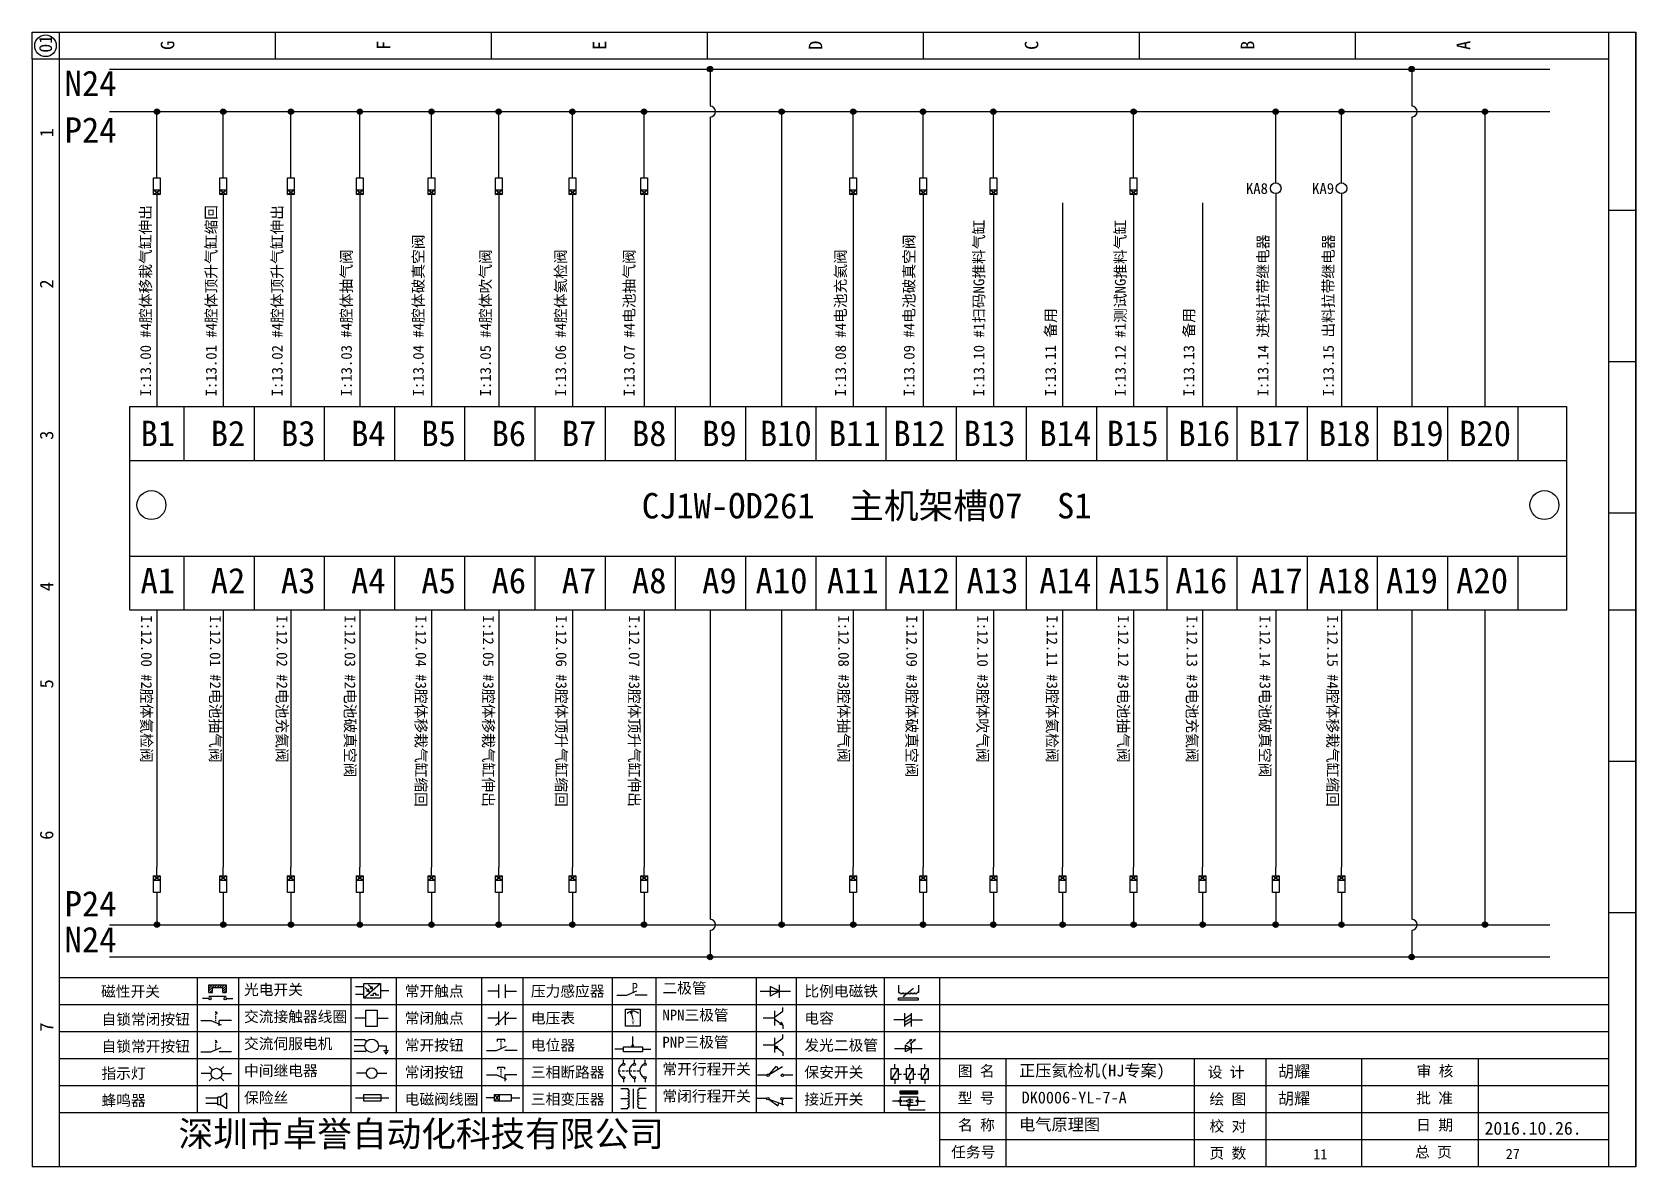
# Model space of a CAD drawing. Header units: millimetres. Extents: x -97 to 5214, y -62 to 3239.
# Drawn here: x 1930.4 to 2227.4, y 754.2 to 964.2 of the extents above; entities that cross this region are included whole.
import ezdxf

# ---------------------------------------------------------------- set-up
doc = ezdxf.new("R2010")
doc.units = ezdxf.units.MM
doc.styles.get("Standard").update_dxf_attribs({"font": 'SimSun.ttf'})
doc.styles.add('汉字', font='NSimSun.ttf')

# ---------------------------------------------------------------- blocks, each defined once
blk = doc.blocks.new('磁性开关')
at = {"linetype": 'ByBlock'}
h = blk.add_hatch(dxfattribs=at)
h.set_pattern_fill('ANSI31', color=256, scale=0.1, style=0)
h.paths.add_polyline_path([(-1907.69, -775.29), (-1910.88, -775.29), (-1910.88, -776.69), (-1910.25, -776.69), (-1910.25, -775.79), (-1908.31, -775.79), (-1908.31, -776.69), (-1907.69, -776.69)])
for p, q in [((-1910.91, -777.81), (-1912.09, -777.81)), ((-1910.88, -776.69), (-1910.88, -775.29)), ((-1910.88, -775.29), (-1907.69, -775.29)), ((-1910.88, -776.69), (-1910.25, -776.69)), ((-1910.88, -777.39), (-1907.69, -777.39)), ((-1910.25, -776.69), (-1910.25, -775.79)), ((-1910.25, -775.79), (-1908.31, -775.79)), ((-1908.31, -776.69), (-1908.31, -775.79)), ((-1908.31, -776.69), (-1907.69, -776.69)), ((-1907.69, -775.29), (-1907.69, -776.69)), ((-1907.66, -777.81), (-1906.48, -777.81))]:
    blk.add_line(p, q, dxfattribs=at)
for centre in [(-1910.68, -777.81), (-1907.88, -777.81)]:
    blk.add_circle(centre, 0.225, dxfattribs=at)
blk = doc.blocks.new('*U75')
at = {"linetype": 'ByBlock'}
for p, q in [((-1909.23, -780.45), (-1909.23, -780.67)), ((-1909.23, -780.45), (-1908.92, -780.84)), ((-1909.23, -780.84), (-1909.23, -781.05)), ((-1911.92, -782.07), (-1910.06, -782.07)), ((-1910.06, -782.07), (-1908.18, -782.88)), ((-1909.23, -781.23), (-1909.23, -781.44)), ((-1909.23, -781.61), (-1909.23, -781.83)), ((-1909.23, -782), (-1909.23, -782.21)), ((-1909.23, -782.38), (-1909.23, -782.43)), ((-1908.52, -783.07), (-1908.52, -782.07)), ((-1906.25, -782.07), (-1908.52, -782.07))]:
    blk.add_line(p, q, dxfattribs=at)
blk = doc.blocks.new('*U76')
at = {"linetype": 'ByBlock'}
for p, q in [((-1911.92, -792.89), (-1910.06, -792.89)), ((-1910.06, -792.89), (-1908.18, -792.08)), ((-1908.88, -791.17), (-1909.23, -790.71)), ((-1909.23, -790.71), (-1909.23, -790.92)), ((-1909.23, -791.09), (-1909.23, -791.31)), ((-1909.23, -791.48), (-1909.23, -791.69)), ((-1909.23, -791.86), (-1909.23, -792.08)), ((-1909.23, -792.25), (-1909.23, -792.47)), ((-1906.25, -792.89), (-1908.52, -792.89))]:
    blk.add_line(p, q, dxfattribs=at)
blk = doc.blocks.new('蜂鸣器')
at = {"linetype": 'ByBlock'}
for p, q in [((-1907.17, -795.53), (-1908.25, -796.26)), ((-1907.17, -795.53), (-1907.17, -798.41)), ((-1908.8, -796.48), (-1911.01, -796.48)), ((-1908.8, -797.46), (-1911.01, -797.46)), ((-1908.25, -796.26), (-1908.8, -796.26)), ((-1908.8, -797.68), (-1908.8, -796.26)), ((-1908.25, -797.68), (-1908.8, -797.68)), ((-1908.25, -797.68), (-1908.25, -796.26)), ((-1907.17, -798.41), (-1908.25, -797.68))]:
    blk.add_line(p, q, dxfattribs=at)
blk = doc.blocks.new('指示灯')
at = {"linetype": 'ByBlock'}
for p, q in [((-1854.25, -776.92), (-1856.06, -776.92)), ((-1854.62, -775.59), (-1853.97, -776.23)), ((-1854.62, -778.25), (-1853.97, -777.61)), ((-1851.9, -775.59), (-1852.54, -776.23)), ((-1851.9, -778.25), (-1852.54, -777.61)), ((-1852.26, -776.92), (-1850.45, -776.92))]:
    blk.add_line(p, q, dxfattribs=at)
blk.add_circle((-1853.26, -776.92), 0.992, dxfattribs=at)
blk = doc.blocks.new('光电开关')
at = {"linetype": 'ByBlock'}
h = blk.add_hatch(dxfattribs=at)
h.set_pattern_fill('ANSI31', color=256, scale=0.01, style=0)
h.set_pattern_definition([(45, (0.172267, 0), (-0.0224506403, 0.0224506403), [])])
h.paths.add_polyline_path([(-1882.44, -776.34), (-1882.5, -775.91), (-1882.68, -776.07)])
h.paths.add_polyline_path([(-1882.44, -776.34), (-1882.68, -776.07), (-1882.86, -776.23)])
h.paths.add_polyline_path([(-1883.11, -776.45), (-1883.29, -776.61), (-1883.05, -776.88)])
h.paths.add_polyline_path([(-1883.29, -776.61), (-1883.47, -776.77), (-1883.05, -776.88)])
for p, q in [((-1884.01, -775.96), (-1885.56, -775.96)), ((-1884.01, -777.39), (-1885.56, -777.39)), ((-1880.91, -775.3), (-1884.01, -778.05)), ((-1883.75, -776.09), (-1883.05, -776.88)), ((-1883.11, -776.45), (-1883.47, -776.77)), ((-1883.05, -776.88), (-1883.47, -776.77)), ((-1883.14, -775.55), (-1882.44, -776.34)), ((-1883.05, -776.88), (-1883.11, -776.45)), ((-1882.5, -775.91), (-1882.86, -776.23)), ((-1882.44, -776.34), (-1882.86, -776.23)), ((-1882.78, -777.47), (-1882.23, -777.47)), ((-1882.44, -776.34), (-1882.5, -775.91)), ((-1882.23, -777.47), (-1882.23, -777.14)), ((-1882.23, -777.14), (-1881.78, -777.14)), ((-1881.78, -777.47), (-1881.78, -777.14)), ((-1881.23, -777.47), (-1881.78, -777.47)), ((-1879.37, -776.67), (-1880.91, -776.67))]:
    blk.add_line(p, q, dxfattribs=at)
blk.add_lwpolyline([(-1884.01, -775.3), (-1880.91, -775.3), (-1880.91, -778.05), (-1884.01, -778.05)], close=True, dxfattribs=at)
blk = doc.blocks.new('交流接触器线圈')
at = {"linetype": 'ByBlock'}
for p, q in [((-1880.82, -781.77), (-1882.87, -781.77)), ((-1878.72, -781.77), (-1876.67, -781.77))]:
    blk.add_line(p, q, dxfattribs=at)
blk.add_lwpolyline([(-1880.82, -780.28), (-1878.72, -780.28), (-1878.72, -783.26), (-1880.82, -783.26)], close=True, dxfattribs=at)
blk = doc.blocks.new('交流伺服电机')
at = {"linetype": 'ByBlock'}
for p, q in [((-1880.97, -785.75), (-1882.94, -785.75)), ((-1880.97, -786.85), (-1882.94, -786.85)), ((-1880.97, -785.75), (-1880.65, -786.03)), ((-1878.49, -786.85), (-1877.07, -786.85)), ((-1877.07, -786.85), (-1877.07, -787.72)), ((-1880.97, -787.94), (-1882.94, -787.94)), ((-1880.97, -787.94), (-1880.65, -787.67)), ((-1877.54, -787.72), (-1876.59, -787.72)), ((-1877.38, -788.01), (-1876.75, -788.01)), ((-1877.23, -788.29), (-1876.9, -788.29))]:
    blk.add_line(p, q, dxfattribs=at)
blk.add_circle((-1879.73, -786.85), 1.24, dxfattribs=at)
blk = doc.blocks.new('中间继电器')
at = {"linetype": 'ByBlock'}
for p, q in [((-1880.72, -791.92), (-1882.54, -791.92)), ((-1878.74, -791.92), (-1876.92, -791.92))]:
    blk.add_line(p, q, dxfattribs=at)
blk.add_circle((-1879.73, -791.92), 0.992, dxfattribs=at)
blk = doc.blocks.new('保险丝')
at = {"linetype": 'ByBlock'}
blk.add_line((-1882.72, -796.49), (-1876.55, -796.49), dxfattribs=at)
blk.add_lwpolyline([(-1881.2, -795.86), (-1878.06, -795.86), (-1878.06, -797.12), (-1881.2, -797.12)], close=True, dxfattribs=at)
blk = doc.blocks.new('常开按钮')
at = {"linetype": 'ByBlock'}
for p, q in [((-1910.06, -787.73), (-1908.18, -786.93)), ((-1909.9, -785.68), (-1908.56, -785.68)), ((-1909.9, -785.68), (-1909.9, -786.07)), ((-1909.23, -785.68), (-1909.23, -785.89)), ((-1909.23, -786.06), (-1909.23, -786.28)), ((-1909.23, -786.45), (-1909.23, -786.67)), ((-1909.23, -786.84), (-1909.23, -787.05)), ((-1908.56, -785.68), (-1908.56, -786.07)), ((-1911.92, -787.73), (-1910.06, -787.73)), ((-1909.23, -787.22), (-1909.23, -787.38)), ((-1906.25, -787.73), (-1908.52, -787.73))]:
    blk.add_line(p, q, dxfattribs=at)
blk = doc.blocks.new('常开触点')
at = {"linetype": 'ByBlock'}
for p, q in [((-1853.82, -782.99), (-1853.82, -780.56)), ((-1852.6, -782.99), (-1852.6, -780.56)), ((-1853.82, -781.77), (-1855.88, -781.77)), ((-1852.6, -781.77), (-1850.55, -781.77))]:
    blk.add_line(p, q, dxfattribs=at)
blk = doc.blocks.new('常闭触点')
at = {"linetype": 'ByBlock'}
for p, q in [((-1853.82, -786.77), (-1855.88, -786.77)), ((-1852.01, -785.66), (-1854.43, -788.1)), ((-1853.82, -787.99), (-1853.82, -785.56)), ((-1852.6, -787.99), (-1852.6, -785.56)), ((-1852.6, -786.77), (-1850.55, -786.77))]:
    blk.add_line(p, q, dxfattribs=at)
blk = doc.blocks.new('常闭按钮')
at = {"linetype": 'ByBlock'}
for p, q in [((-1856.13, -792.28), (-1854.28, -792.28)), ((-1854.28, -792.28), (-1852.4, -793.09)), ((-1854.11, -790.83), (-1852.77, -790.83)), ((-1854.11, -790.83), (-1854.11, -791.22)), ((-1853.44, -790.83), (-1853.44, -791.04)), ((-1853.44, -791.21), (-1853.44, -791.43)), ((-1853.44, -791.6), (-1853.44, -791.82)), ((-1853.44, -791.99), (-1853.44, -792.2)), ((-1853.44, -792.37), (-1853.44, -792.53)), ((-1852.77, -790.83), (-1852.77, -791.22)), ((-1850.47, -792.28), (-1852.73, -792.28)), ((-1852.73, -792.28), (-1852.73, -793.43))]:
    blk.add_line(p, q, dxfattribs=at)
blk = doc.blocks.new('电磁阀线圈')
at = {"linetype": 'ByBlock'}
for p, q in [((-1854.61, -795.92), (-1853.75, -797.16)), ((-1853.75, -795.92), (-1854.61, -797.16)), ((-1853.75, -795.92), (-1853.75, -797.16)), ((-1854.61, -796.54), (-1856.17, -796.54)), ((-1851.53, -796.54), (-1849.97, -796.54))]:
    blk.add_line(p, q, dxfattribs=at)
blk.add_lwpolyline([(-1854.61, -795.92), (-1851.53, -795.92), (-1851.53, -797.16), (-1854.61, -797.16)], close=True, dxfattribs=at)
blk = doc.blocks.new('电压表')
at = {"linetype": 'ByBlock'}
for p, q in [((-1814.84, -780.75), (-1814.91, -781.13)), ((-1814.6, -781.05), (-1814.91, -781.13)), ((-1814.84, -780.75), (-1814.46, -782.26)), ((-1814.84, -780.75), (-1814.6, -781.05))]:
    blk.add_line(p, q, dxfattribs=at)
blk.add_lwpolyline([(-1815.84, -780.34), (-1813.07, -780.34), (-1813.07, -783.49), (-1815.84, -783.49)], close=True, dxfattribs=at)
blk.add_arc((-1814.46, -782.26), 1.56, 46.8313, 133.1687, dxfattribs=at)
at = {"linetype": 'ByBlock', "insert": (-1814.7, -782.39), "char_height": 0.75, "width": 0.6768, "attachment_point": 1}
blk.add_mtext('V', dxfattribs=at)
blk = doc.blocks.new('电位器')
at = {"linetype": 'ByBlock'}
for p, q in [((-1814.45, -787.3), (-1814.62, -786.96)), ((-1814.62, -786.96), (-1814.27, -786.96)), ((-1814.45, -787.3), (-1814.45, -785.39)), ((-1814.45, -787.3), (-1814.27, -786.96)), ((-1816.21, -787.75), (-1817.79, -787.75)), ((-1812.68, -787.75), (-1811.1, -787.75))]:
    blk.add_line(p, q, dxfattribs=at)
blk.add_lwpolyline([(-1816.21, -787.3), (-1812.68, -787.3), (-1812.68, -788.2), (-1816.21, -788.2)], close=True, dxfattribs=at)
blk = doc.blocks.new('三相断路器')
at = {"linetype": 'ByBlock'}
for p, q in [((-1816.17, -790.33), (-1816.17, -789.7)), ((-1814.17, -790.33), (-1814.17, -789.7)), ((-1812.18, -790.33), (-1812.18, -789.7)), ((-1817.14, -791.74), (-1816.72, -791.74)), ((-1816.45, -791.74), (-1816.03, -791.74)), ((-1815.76, -791.74), (-1815.34, -791.74)), ((-1815.07, -791.74), (-1814.65, -791.74)), ((-1814.38, -791.74), (-1813.96, -791.74)), ((-1813.69, -791.74), (-1813.27, -791.74)), ((-1816.17, -793.19), (-1816.17, -793.83)), ((-1814.17, -793.19), (-1814.17, -793.83)), ((-1812.18, -793.19), (-1812.18, -793.83))]:
    blk.add_line(p, q, dxfattribs=at)
for centre in [(-1816.17, -790.55), (-1816.17, -792.98), (-1814.17, -790.55), (-1814.17, -792.98), (-1812.18, -790.55), (-1812.18, -792.98)]:
    blk.add_circle(centre, 0.219, dxfattribs=at)
for centre in [(-1815.81, -791.74), (-1813.82, -791.74), (-1811.83, -791.74)]:
    blk.add_arc(centre, 1.32, 115.5791, 244.4209, dxfattribs=at)
blk = doc.blocks.new('三相变压器')
at = {"linetype": 'ByBlock'}
for p, q in [((-1816.69, -795.03), (-1815.37, -795.03)), ((-1815.37, -795.03), (-1815.37, -795.24)), ((-1814.34, -798.7), (-1814.34, -795.04)), ((-1812, -795.03), (-1813.32, -795.03)), ((-1813.32, -795.03), (-1813.32, -795.24)), ((-1816.69, -796.87), (-1815.37, -796.87)), ((-1816.69, -798.71), (-1815.37, -798.71)), ((-1815.37, -798.71), (-1815.37, -798.5)), ((-1812, -796.87), (-1813.32, -796.87)), ((-1813.32, -798.71), (-1813.32, -798.5)), ((-1812, -798.71), (-1813.32, -798.71))]:
    blk.add_line(p, q, dxfattribs=at)
for centre, start, end in [((-1815.37, -795.51), 270, 90), ((-1815.37, -796.06), 270, 90), ((-1813.32, -795.51), 90, 270), ((-1813.32, -796.06), 90, 270), ((-1815.37, -796.6), 270, 90), ((-1815.37, -797.14), 270, 90), ((-1815.37, -797.68), 270, 90), ((-1815.37, -798.23), 270, 90), ((-1813.32, -796.6), 90, 270), ((-1813.32, -797.14), 90, 270), ((-1813.32, -797.68), 90, 270), ((-1813.32, -798.23), 90, 270)]:
    blk.add_arc(centre, 0.271, start, end, dxfattribs=at)
blk = doc.blocks.new('压力感应器')
at = {"linetype": 'ByBlock'}
for p, q in [((-1817.44, -777.73), (-1815.59, -777.73)), ((-1815.59, -777.73), (-1813.71, -776.93)), ((-1811.78, -777.73), (-1814.05, -777.73))]:
    blk.add_line(p, q, dxfattribs=at)
at = {"linetype": 'ByBlock', "insert": (-1814.65, -775.48), "char_height": 1.68, "width": 1.2242, "attachment_point": 1}
blk.add_mtext('{\\fNSimSun|b0|i0|c134|p49;P}', dxfattribs=at)
blk = doc.blocks.new('二极管')
at = {"linetype": 'ByBlock'}
for p, q in [((-1787.52, -776.77), (-1781.92, -776.77)), ((-1783.97, -776.77), (-1785.69, -775.9)), ((-1785.69, -775.9), (-1785.69, -777.65)), ((-1783.97, -776.77), (-1785.69, -777.65)), ((-1783.97, -777.99), (-1783.97, -775.56))]:
    blk.add_line(p, q, dxfattribs=at)
blk = doc.blocks.new('NPN三极管')
at = {"linetype": 'ByBlock'}
for p, q in [((-1785.73, -780.61), (-1785.73, -783.32)), ((-1785.73, -781.82), (-1784.15, -780.66)), ((-1784.15, -780.66), (-1784.15, -779.98)), ((-1785.73, -781.97), (-1787.81, -781.97)), ((-1785.73, -782.11), (-1784.15, -783.27)), ((-1784.41, -782.73), (-1784.74, -783.18)), ((-1784.15, -783.27), (-1784.74, -783.18)), ((-1784.15, -783.27), (-1784.41, -782.73)), ((-1784.15, -783.27), (-1784.15, -783.96))]:
    blk.add_line(p, q, dxfattribs=at)
blk = doc.blocks.new('PNP三极管')
at = {"linetype": 'ByBlock'}
for p, q in [((-1784.9, -786.74), (-1786.98, -786.74)), ((-1784.9, -785.38), (-1784.9, -788.09)), ((-1784.9, -786.59), (-1783.32, -785.43)), ((-1784.9, -786.88), (-1783.32, -788.04)), ((-1784.9, -786.88), (-1784.31, -786.97)), ((-1784.9, -786.88), (-1784.64, -787.42)), ((-1784.31, -786.97), (-1784.64, -787.42)), ((-1783.32, -785.43), (-1783.32, -784.75)), ((-1783.32, -788.04), (-1783.32, -788.73))]:
    blk.add_line(p, q, dxfattribs=at)
blk = doc.blocks.new('常开行程开关')
at = {"linetype": 'ByBlock'}
for p, q in [((-1786.29, -792.3), (-1788.01, -792.3)), ((-1785.89, -792.17), (-1784.52, -790.62)), ((-1785.89, -792.17), (-1783.43, -790.72)), ((-1784.52, -790.62), (-1784.19, -791.17)), ((-1781.48, -792.3), (-1783.21, -792.3))]:
    blk.add_line(p, q, dxfattribs=at)
for centre in [(-1786.07, -792.3), (-1783.42, -792.3)]:
    blk.add_circle(centre, 0.219, dxfattribs=at)
blk = doc.blocks.new('常闭行程开关')
at = {"linetype": 'ByBlock'}
for p, q in [((-1786.34, -796.62), (-1788.07, -796.62)), ((-1785.93, -796.72), (-1783.25, -797.7)), ((-1785.93, -796.72), (-1784.3, -798)), ((-1784.3, -798), (-1784.08, -797.4)), ((-1783.48, -796.84), (-1783.48, -797.85)), ((-1781.54, -796.62), (-1783.26, -796.62))]:
    blk.add_line(p, q, dxfattribs=at)
for centre in [(-1786.12, -796.62), (-1783.48, -796.62)]:
    blk.add_circle(centre, 0.219, dxfattribs=at)
blk = doc.blocks.new('电容')
at = {"linetype": 'ByBlock'}
for p, q in [((-1756.08, -782.99), (-1756.08, -780.56)), ((-1754.86, -780.79), (-1756.08, -781.55)), ((-1754.86, -782.99), (-1754.86, -780.56)), ((-1756.08, -781.77), (-1758.13, -781.77)), ((-1754.86, -781.44), (-1756.08, -782.2)), ((-1754.86, -781.99), (-1756.08, -782.75)), ((-1754.86, -781.77), (-1752.81, -781.77))]:
    blk.add_line(p, q, dxfattribs=at)
blk = doc.blocks.new('发光二极管')
at = {"linetype": 'ByBlock'}
for p, q in [((-1758.01, -786.77), (-1752.89, -786.77)), ((-1754.84, -786.77), (-1756.04, -786.16)), ((-1756.04, -786.16), (-1756.04, -787.39)), ((-1754.84, -786.77), (-1756.04, -787.39)), ((-1755.78, -785.92), (-1754.89, -785.14)), ((-1754.89, -785.14), (-1755.2, -785.22)), ((-1755.2, -785.22), (-1755.01, -785.43)), ((-1755.08, -785.92), (-1754.18, -785.14)), ((-1754.89, -785.14), (-1755.01, -785.43)), ((-1754.84, -787.63), (-1754.84, -785.92)), ((-1754.18, -785.14), (-1754.49, -785.22)), ((-1754.49, -785.22), (-1754.31, -785.43)), ((-1754.18, -785.14), (-1754.31, -785.43))]:
    blk.add_line(p, q, dxfattribs=at)
blk = doc.blocks.new('比例电磁阀')
at = {"linetype": 'ByBlock'}
for p, q in [((-1757.26, -775.38), (-1757.26, -776.71)), ((-1757.26, -776.71), (-1757.05, -776.71)), ((-1753.6, -777.73), (-1757.25, -777.73)), ((-1757.25, -778.13), (-1757.25, -777.73)), ((-1753.6, -778.13), (-1757.25, -778.13)), ((-1754.5, -775.98), (-1756.35, -777.44)), ((-1756.35, -777.44), (-1756.25, -777.25)), ((-1756.35, -777.44), (-1756.15, -777.38)), ((-1756.15, -777.38), (-1756.25, -777.25)), ((-1753.58, -776.71), (-1753.8, -776.71)), ((-1753.6, -777.73), (-1753.6, -778.13)), ((-1753.58, -775.38), (-1753.58, -776.71))]:
    blk.add_line(p, q, dxfattribs=at)
for centre in [(-1756.78, -776.71), (-1756.24, -776.71), (-1755.7, -776.71), (-1755.15, -776.71), (-1754.61, -776.71), (-1754.07, -776.71)]:
    blk.add_arc(centre, 0.271, 180, 0, dxfattribs=at)
blk = doc.blocks.new('保安开关')
at = {"linetype": 'ByBlock'}
for p, q in [((-1757.96, -790.79), (-1757.96, -789.97)), ((-1755.17, -790.79), (-1755.17, -789.97)), ((-1752.39, -790.79), (-1752.39, -789.97)), ((-1757.33, -790.79), (-1758.6, -792.81)), ((-1757.96, -792.81), (-1757.96, -793.62)), ((-1757.33, -791.8), (-1756.72, -791.8)), ((-1756.35, -791.8), (-1755.89, -791.8)), ((-1754.54, -790.79), (-1755.81, -792.81)), ((-1755.17, -792.81), (-1755.17, -793.62)), ((-1754.52, -791.8), (-1754.06, -791.8)), ((-1753.69, -791.8), (-1753.08, -791.8)), ((-1751.75, -790.79), (-1753.02, -792.81)), ((-1752.39, -792.81), (-1752.39, -793.62))]:
    blk.add_line(p, q, dxfattribs=at)
for points in [[(-1758.6, -790.79), (-1757.33, -790.79), (-1757.33, -792.81), (-1758.6, -792.81)], [(-1755.81, -790.79), (-1754.54, -790.79), (-1754.54, -792.81), (-1755.81, -792.81)], [(-1753.02, -790.79), (-1751.75, -790.79), (-1751.75, -792.81), (-1753.02, -792.81)]]:
    blk.add_lwpolyline(points, close=True, dxfattribs=at)
blk = doc.blocks.new('接近开关')
at = {"linetype": 'ByBlock'}
h = blk.add_hatch(dxfattribs=at)
h.set_pattern_fill('ANSI31', color=256, scale=0.01, style=0)
h.set_pattern_definition([(45, (-89.131516, -30.795668), (-0.0224506403, 0.0224506403), [])])
h.paths.add_polyline_path([(-1513.76, -1123.35), (-1513.76, -1122.85), (-1516.96, -1122.85), (-1516.96, -1123.35)])
for p, q in [((-1517.18, -1124.71), (-1518.36, -1124.71)), ((-1516.96, -1123.35), (-1516.96, -1122.85)), ((-1516.96, -1122.85), (-1513.76, -1122.85)), ((-1516.96, -1123.35), (-1513.76, -1123.35)), ((-1516.96, -1123.95), (-1513.76, -1123.95)), ((-1516.96, -1123.95), (-1516.96, -1125.47)), ((-1516.96, -1125.47), (-1513.76, -1125.47)), ((-1515.91, -1124.71), (-1516.45, -1124.71)), ((-1515.11, -1124.31), (-1515.91, -1124.71)), ((-1515.11, -1125.11), (-1515.91, -1124.71)), ((-1515.33, -1124.53), (-1515.17, -1124.53)), ((-1515.33, -1124.88), (-1515.17, -1124.88)), ((-1515.25, -1124.45), (-1515.25, -1124.61)), ((-1515.11, -1124.31), (-1515.11, -1125.11)), ((-1515.11, -1124.48), (-1514.58, -1124.48)), ((-1515.11, -1124.94), (-1514.58, -1124.94)), ((-1513.76, -1122.85), (-1513.76, -1123.35)), ((-1513.76, -1123.95), (-1513.76, -1125.47)), ((-1513.54, -1124.71), (-1512.36, -1124.71)), ((-1515.36, -1125.69), (-1515.36, -1126.36)), ((-1515.36, -1126.36), (-1512.36, -1126.36))]:
    blk.add_line(p, q, dxfattribs=at)
for centre in [(-1516.96, -1124.71), (-1515.36, -1125.47), (-1513.76, -1124.71)]:
    blk.add_circle(centre, 0.225, dxfattribs=at)

msp = doc.modelspace()

# ---------------------------------------------------------------- hatches: boundary and pattern name
at = {"lineweight": -2}
h = msp.add_hatch(color=0, dxfattribs=at)
edge = h.paths.add_edge_path()
edge.add_arc((2055.948, 957.316), 0.5, 0, 360)
h = msp.add_hatch(color=0, dxfattribs=at)
edge = h.paths.add_edge_path()
edge.add_arc((2185.879, 957.316), 0.5, 0, 360)
h = msp.add_hatch(color=0, dxfattribs=at)
edge = h.paths.add_edge_path()
edge.add_arc((1953.51, 949.444), 0.5, 0, 360)
h = msp.add_hatch(color=0, dxfattribs=at)
edge = h.paths.add_edge_path()
edge.add_arc((1965.79, 949.444), 0.5, 0, 360)
h = msp.add_hatch(color=0, dxfattribs=at)
edge = h.paths.add_edge_path()
edge.add_arc((1978.318, 949.444), 0.5, 0, 360)
h = msp.add_hatch(color=0, dxfattribs=at)
edge = h.paths.add_edge_path()
edge.add_arc((1991.093, 949.444), 0.5, 0, 360)
h = msp.add_hatch(color=0, dxfattribs=at)
edge = h.paths.add_edge_path()
edge.add_arc((2004.365, 949.444), 0.5, 0, 360)
h = msp.add_hatch(color=0, dxfattribs=at)
edge = h.paths.add_edge_path()
edge.add_arc((2016.81, 949.444), 0.5, 0, 360)
h = msp.add_hatch(color=0, dxfattribs=at)
edge = h.paths.add_edge_path()
edge.add_arc((2030.454, 949.444), 0.5, 0, 360)
h = msp.add_hatch(color=0, dxfattribs=at)
edge = h.paths.add_edge_path()
edge.add_arc((2043.726, 949.444), 0.5, 0, 360)
h = msp.add_hatch(color=0, dxfattribs=at)
edge = h.paths.add_edge_path()
edge.add_arc((2069.187, 949.444), 0.5, 0, 360)
h = msp.add_hatch(color=0, dxfattribs=at)
edge = h.paths.add_edge_path()
edge.add_arc((2082.459, 949.444), 0.5, 0, 360)
h = msp.add_hatch(color=0, dxfattribs=at)
edge = h.paths.add_edge_path()
edge.add_arc((2095.386, 949.444), 0.5, 0, 360)
h = msp.add_hatch(color=0, dxfattribs=at)
edge = h.paths.add_edge_path()
edge.add_arc((2108.41, 949.444), 0.5, 0, 360)
h = msp.add_hatch(color=0, dxfattribs=at)
edge = h.paths.add_edge_path()
edge.add_arc((2134.365, 949.444), 0.5, 0, 360)
h = msp.add_hatch(color=0, dxfattribs=at)
edge = h.paths.add_edge_path()
edge.add_arc((2160.695, 949.444), 0.5, 0, 360)
h = msp.add_hatch(color=0, dxfattribs=at)
edge = h.paths.add_edge_path()
edge.add_arc((2172.878, 949.444), 0.5, 0, 360)
h = msp.add_hatch(color=0, dxfattribs=at)
edge = h.paths.add_edge_path()
edge.add_arc((2199.438, 949.444), 0.5, 0, 360)
h = msp.add_hatch(color=0, dxfattribs=at)
edge = h.paths.add_edge_path()
edge.add_arc((1953.51, 798.979), 0.5, 0, 360)
h = msp.add_hatch(color=0, dxfattribs=at)
edge = h.paths.add_edge_path()
edge.add_arc((1965.79, 798.979), 0.5, 0, 360)
h = msp.add_hatch(color=0, dxfattribs=at)
edge = h.paths.add_edge_path()
edge.add_arc((1978.318, 798.979), 0.5, 0, 360)
h = msp.add_hatch(color=0, dxfattribs=at)
edge = h.paths.add_edge_path()
edge.add_arc((1991.093, 798.979), 0.5, 0, 360)
h = msp.add_hatch(color=0, dxfattribs=at)
edge = h.paths.add_edge_path()
edge.add_arc((2004.365, 798.979), 0.5, 0, 360)
h = msp.add_hatch(color=0, dxfattribs=at)
edge = h.paths.add_edge_path()
edge.add_arc((2016.81, 798.979), 0.5, 0, 360)
h = msp.add_hatch(color=0, dxfattribs=at)
edge = h.paths.add_edge_path()
edge.add_arc((2030.454, 798.979), 0.5, 0, 360)
h = msp.add_hatch(color=0, dxfattribs=at)
edge = h.paths.add_edge_path()
edge.add_arc((2043.726, 798.979), 0.5, 0, 360)
h = msp.add_hatch(color=0, dxfattribs=at)
edge = h.paths.add_edge_path()
edge.add_arc((2069.187, 798.979), 0.5, 0, 360)
h = msp.add_hatch(color=0, dxfattribs=at)
edge = h.paths.add_edge_path()
edge.add_arc((2082.459, 798.979), 0.5, 0, 360)
h = msp.add_hatch(color=0, dxfattribs=at)
edge = h.paths.add_edge_path()
edge.add_arc((2095.386, 798.979), 0.5, 0, 360)
h = msp.add_hatch(color=0, dxfattribs=at)
edge = h.paths.add_edge_path()
edge.add_arc((2108.41, 798.979), 0.5, 0, 360)
h = msp.add_hatch(color=0, dxfattribs=at)
edge = h.paths.add_edge_path()
edge.add_arc((2121.217, 798.979), 0.5, 0, 360)
h = msp.add_hatch(color=0, dxfattribs=at)
edge = h.paths.add_edge_path()
edge.add_arc((2134.365, 798.979), 0.5, 0, 360)
h = msp.add_hatch(color=0, dxfattribs=at)
edge = h.paths.add_edge_path()
edge.add_arc((2147.156, 798.979), 0.5, 0, 360)
h = msp.add_hatch(color=0, dxfattribs=at)
edge = h.paths.add_edge_path()
edge.add_arc((2160.695, 798.979), 0.5, 0, 360)
h = msp.add_hatch(color=0, dxfattribs=at)
edge = h.paths.add_edge_path()
edge.add_arc((2172.878, 798.979), 0.5, 0, 360)
h = msp.add_hatch(color=0, dxfattribs=at)
edge = h.paths.add_edge_path()
edge.add_arc((2199.438, 798.979), 0.5, 0, 360)
h = msp.add_hatch(color=0, dxfattribs=at)
edge = h.paths.add_edge_path()
edge.add_arc((2055.948, 793.007), 0.5, 0, 360)
h = msp.add_hatch(color=0, dxfattribs=at)
edge = h.paths.add_edge_path()
edge.add_arc((2185.879, 793.007), 0.5, 0, 360)

# ---------------------------------------------------------------- linework, layer by layer
at = {"linetype": 'ByBlock'}
for p, q in [((1930.398, 964.164), (2227.398, 964.164)), ((1930.398, 959.164), (1930.398, 964.164)), ((1935.398, 964.164), (1935.398, 754.164)), ((2227.398, 964.164), (2227.398, 754.164)), ((2227.398, 754.164), (2227.398, 964.164)), ((1930.398, 959.164), (1930.398, 774.164)), ((2222.398, 789.164), (1935.398, 789.164)), ((2222.398, 784.164), (1935.398, 784.164)), ((2222.398, 779.164), (1935.398, 779.164)), ((1930.398, 774.164), (1930.398, 754.164)), ((2222.398, 774.164), (1935.398, 774.164)), ((2222.398, 769.164), (1935.398, 769.164)), ((2222.398, 764.164), (1935.398, 764.164)), ((2222.398, 759.164), (2098.422, 759.164)), ((2227.398, 754.164), (1930.398, 754.164))]:
    msp.add_line(p, q, dxfattribs=at)
at = {"color": 0, "lineweight": -2}
for p, q in [((1944.707, 957.316), (2211.46, 957.316)), ((2055.948, 957.316), (2055.948, 950.444)), ((2185.879, 957.316), (2185.879, 950.444)), ((1944.707, 949.444), (2147.156, 949.444)), ((1953.51, 937.274), (1953.51, 949.444)), ((1965.79, 937.274), (1965.79, 949.444)), ((1978.318, 937.274), (1978.318, 949.444)), ((1991.093, 937.274), (1991.093, 949.444)), ((2004.365, 937.274), (2004.365, 949.444)), ((2016.81, 937.274), (2016.81, 949.444)), ((2030.454, 938.764), (2030.454, 949.444)), ((2043.726, 938.764), (2043.726, 949.444)), ((2055.948, 948.444), (2055.948, 894.868)), ((2069.187, 949.444), (2069.187, 894.868)), ((2082.459, 938.764), (2082.459, 949.444)), ((2095.386, 938.764), (2095.386, 949.444)), ((2108.41, 938.764), (2108.41, 949.444)), ((2134.365, 938.764), (2134.365, 949.444)), ((2147.156, 949.444), (2211.46, 949.444)), ((2160.695, 938.071), (2160.695, 949.444)), ((2172.878, 938.071), (2172.878, 949.444)), ((2185.879, 948.444), (2185.879, 894.868)), ((2199.438, 949.444), (2199.438, 894.868)), ((1953.51, 932.569), (1953.51, 894.868)), ((1965.79, 932.569), (1965.79, 894.868)), ((1978.318, 932.569), (1978.318, 894.868)), ((1991.093, 932.569), (1991.093, 894.868)), ((2004.365, 932.569), (2004.365, 894.868)), ((2016.81, 932.569), (2016.81, 894.868)), ((2030.454, 932.569), (2030.454, 894.868)), ((2043.726, 932.569), (2043.726, 894.868)), ((2082.459, 932.569), (2082.459, 894.868)), ((2095.386, 932.569), (2095.386, 894.868)), ((2108.41, 932.569), (2108.41, 894.868)), ((2121.217, 932.569), (2121.217, 894.868)), ((2134.365, 932.569), (2134.365, 894.868)), ((2147.156, 932.569), (2147.156, 894.868)), ((2160.695, 932.569), (2160.695, 894.868)), ((2172.878, 932.569), (2172.878, 894.868)), ((1958.505, 894.868), (1958.505, 884.868)), ((1971.505, 894.868), (1971.505, 884.868)), ((1984.505, 894.868), (1984.505, 884.868)), ((1997.505, 894.868), (1997.505, 884.868)), ((2010.505, 894.868), (2010.505, 884.868)), ((2023.505, 894.868), (2023.505, 884.868)), ((2036.505, 894.868), (2036.505, 884.868)), ((2049.505, 894.868), (2049.505, 884.868)), ((2062.505, 894.868), (2062.505, 884.868)), ((2075.505, 894.868), (2075.505, 884.868)), ((2088.505, 894.868), (2088.505, 884.868)), ((2101.505, 894.868), (2101.505, 884.868)), ((2114.505, 894.868), (2114.505, 884.868)), ((2127.505, 894.868), (2127.505, 884.868)), ((2140.505, 894.868), (2140.505, 884.868)), ((2153.505, 894.868), (2153.505, 884.868)), ((2166.505, 894.868), (2166.505, 884.868)), ((2179.505, 894.868), (2179.505, 884.868)), ((2192.505, 894.868), (2192.505, 884.868)), ((2205.505, 894.868), (2205.505, 884.868)), ((1948.505, 884.868), (2214.526, 884.868)), ((1948.505, 867.164), (2214.526, 867.164)), ((1958.505, 867.164), (1958.505, 857.164)), ((1971.505, 867.164), (1971.505, 857.164)), ((1984.505, 867.164), (1984.505, 857.164)), ((1997.505, 867.164), (1997.505, 857.164)), ((2010.505, 867.164), (2010.505, 857.164)), ((2023.505, 867.164), (2023.505, 857.164)), ((2036.505, 867.164), (2036.505, 857.164)), ((2049.505, 867.164), (2049.505, 857.164)), ((2062.505, 867.164), (2062.505, 857.164)), ((2075.505, 867.164), (2075.505, 857.164)), ((2088.505, 867.164), (2088.505, 857.164)), ((2101.505, 867.164), (2101.505, 857.164)), ((2114.505, 867.164), (2114.505, 857.164)), ((2127.505, 867.164), (2127.505, 857.164)), ((2140.505, 867.164), (2140.505, 857.164)), ((2153.505, 867.164), (2153.505, 857.164)), ((2166.505, 867.164), (2166.505, 857.164)), ((2179.505, 867.164), (2179.505, 857.164)), ((2192.505, 867.164), (2192.505, 857.164)), ((2205.505, 867.164), (2205.505, 857.164)), ((1953.51, 857.158), (1953.51, 809.613)), ((1965.79, 857.158), (1965.79, 809.613)), ((1978.318, 857.158), (1978.318, 809.613)), ((1991.093, 857.158), (1991.093, 809.613)), ((2004.365, 857.158), (2004.365, 809.613)), ((2016.81, 857.158), (2016.81, 809.613)), ((2030.454, 857.158), (2030.454, 809.613)), ((2043.726, 857.158), (2043.726, 809.613)), ((2055.948, 857.164), (2055.948, 799.979)), ((2069.187, 857.158), (2069.187, 798.979)), ((2082.459, 857.158), (2082.459, 809.613)), ((2095.386, 857.158), (2095.386, 809.613)), ((2108.41, 857.158), (2108.41, 809.613)), ((2121.217, 857.158), (2121.217, 809.613)), ((2134.365, 857.158), (2134.365, 809.613)), ((2147.156, 857.158), (2147.156, 809.613)), ((2160.695, 857.158), (2160.695, 809.613)), ((2172.878, 857.127), (2172.878, 809.613)), ((2185.879, 857.086), (2185.879, 799.979)), ((2199.438, 857.086), (2199.438, 798.979)), ((1953.51, 803.417), (1953.51, 798.979)), ((1965.79, 803.417), (1965.79, 798.979)), ((1978.318, 803.417), (1978.318, 798.979)), ((1991.093, 803.417), (1991.093, 798.979)), ((2004.365, 803.417), (2004.365, 798.979)), ((2016.81, 803.417), (2016.81, 798.979)), ((2030.454, 803.417), (2030.454, 798.979)), ((2043.726, 803.417), (2043.726, 798.979)), ((2082.459, 803.417), (2082.459, 798.979)), ((2095.386, 803.417), (2095.386, 798.979)), ((2108.41, 803.417), (2108.41, 798.979)), ((2121.217, 803.417), (2121.217, 798.979)), ((2134.365, 804.001), (2134.365, 798.979)), ((2134.365, 803.417), (2134.365, 798.979)), ((2147.156, 804.001), (2147.156, 798.979)), ((2147.156, 803.417), (2147.156, 798.979)), ((2160.695, 804.001), (2160.695, 798.979)), ((2160.695, 803.417), (2160.695, 798.979)), ((2172.878, 804), (2172.878, 798.979)), ((2172.878, 803.417), (2172.878, 798.979)), ((1944.707, 798.979), (2211.46, 798.979)), ((2055.948, 797.979), (2055.948, 793.007)), ((2185.879, 797.979), (2185.879, 793.007)), ((1944.707, 793.007), (2211.46, 793.007)), ((1960.978, 789.164), (1960.978, 764.164)), ((1968.654, 789.164), (1968.654, 764.164)), ((1989.444, 789.164), (1989.444, 764.164)), ((1997.798, 789.164), (1997.798, 764.164)), ((2013.652, 789.164), (2013.652, 764.164)), ((2021.301, 789.164), (2021.301, 764.164)), ((2037.793, 789.164), (2037.793, 764.164)), ((2045.895, 789.164), (2045.895, 764.164)), ((2064.514, 789.164), (2064.514, 764.164)), ((2071.874, 789.164), (2071.874, 764.164)), ((2088.184, 789.164), (2088.184, 764.164)), ((2098.422, 789.164), (2098.422, 754.248)), ((2110.743, 774.164), (2110.743, 754.248)), ((2145.614, 774.164), (2145.614, 754.164)), ((2158.878, 774.164), (2158.878, 754.164)), ((2176.57, 774.164), (2176.57, 754.164)), ((2198.181, 774.164), (2198.181, 754.164))]:
    msp.add_line(p, q, dxfattribs=at)
at = {"linetype": 'ByBlock'}
for points in [[(1975.398, 964.164), (1975.398, 959.164)], [(2015.398, 964.164), (2015.398, 959.164)], [(2055.398, 964.164), (2055.398, 959.164)], [(2095.398, 964.164), (2095.398, 959.164)], [(2135.398, 964.164), (2135.398, 959.164)], [(2175.398, 964.164), (2175.398, 959.164)], [(2222.398, 754.164), (2222.398, 964.164)], [(2222.398, 959.164), (1930.398, 959.164)], [(2227.398, 931.164), (2222.398, 931.164)], [(2227.398, 903.164), (2222.398, 903.164)], [(2227.398, 875.164), (2222.398, 875.164)], [(2227.398, 857.164), (2222.398, 857.164)], [(2227.398, 829.164), (2222.398, 829.164)], [(2227.398, 801.164), (2222.398, 801.164)]]:
    msp.add_lwpolyline(points, dxfattribs=at)
at = {"color": 0, "lineweight": -2}
msp.add_lwpolyline([(1948.505, 894.868), (2214.526, 894.868), (2214.526, 857.164), (1948.505, 857.164)], close=True, dxfattribs=at)
at = {"linetype": 'ByBlock'}
msp.add_circle((1932.887, 961.636), 2, dxfattribs=at)
at = {"color": 0, "lineweight": -2}
for centre, radius in [((2055.948, 957.316), 0.5), ((2185.879, 957.316), 0.5), ((1953.51, 949.444), 0.5), ((1965.79, 949.444), 0.5), ((1978.318, 949.444), 0.5), ((1991.093, 949.444), 0.5), ((2004.365, 949.444), 0.5), ((2016.81, 949.444), 0.5), ((2030.454, 949.444), 0.5), ((2043.726, 949.444), 0.5), ((2069.187, 949.444), 0.5), ((2082.459, 949.444), 0.5), ((2095.386, 949.444), 0.5), ((2108.41, 949.444), 0.5), ((2134.365, 949.444), 0.5), ((2160.695, 949.444), 0.5), ((2172.878, 949.444), 0.5), ((2199.438, 949.444), 0.5), ((1952.495, 876.646), 2.672), ((2210.448, 876.646), 2.672), ((1953.51, 798.979), 0.5), ((1965.79, 798.979), 0.5), ((1978.318, 798.979), 0.5), ((1991.093, 798.979), 0.5), ((2004.365, 798.979), 0.5), ((2016.81, 798.979), 0.5), ((2030.454, 798.979), 0.5), ((2043.726, 798.979), 0.5), ((2069.187, 798.979), 0.5), ((2082.459, 798.979), 0.5), ((2095.386, 798.979), 0.5), ((2108.41, 798.979), 0.5), ((2121.217, 798.979), 0.5), ((2134.365, 798.979), 0.5), ((2147.156, 798.979), 0.5), ((2160.695, 798.979), 0.5), ((2172.878, 798.979), 0.5), ((2199.438, 798.979), 0.5), ((2055.948, 793.007), 0.5), ((2185.879, 793.007), 0.5)]:
    msp.add_circle(centre, radius, dxfattribs=at)
for centre in [(2055.948, 949.444), (2185.879, 949.444), (2055.948, 798.979), (2185.879, 798.979)]:
    msp.add_arc(centre, 1, 270, 90, dxfattribs=at)

# ---------------------------------------------------------------- block references
at = {"linetype": 'ByBlock'}
for name, p, rotation in [('电磁阀线圈', (1156.971, 2788.739), 90), ('电磁阀线圈', (1169.251, 2788.739), 90), ('电磁阀线圈', (1181.779, 2788.739), 90), ('电磁阀线圈', (1194.555, 2788.739), 90), ('电磁阀线圈', (1207.827, 2788.739), 90), ('电磁阀线圈', (1220.271, 2788.739), 90), ('电磁阀线圈', (1233.915, 2788.739), 90), ('电磁阀线圈', (1247.187, 2788.739), 90), ('电磁阀线圈', (1285.921, 2788.739), 90), ('电磁阀线圈', (1298.847, 2788.739), 90), ('电磁阀线圈', (1311.871, 2788.739), 90), ('电磁阀线圈', (1337.826, 2788.739), 90), ('中间继电器', (1368.775, 2814.995), 90), ('中间继电器', (1380.958, 2814.995), 90), ('电磁阀线圈', (2750.049, -1046.558), 270), ('电磁阀线圈', (2762.329, -1046.558), 270), ('电磁阀线圈', (2774.856, -1046.558), 270), ('电磁阀线圈', (2787.632, -1046.558), 270), ('电磁阀线圈', (2800.904, -1046.558), 270), ('电磁阀线圈', (2813.349, -1046.558), 270), ('电磁阀线圈', (2826.993, -1046.558), 270), ('电磁阀线圈', (2840.265, -1046.558), 270), ('电磁阀线圈', (2878.998, -1046.558), 270), ('电磁阀线圈', (2891.925, -1046.558), 270), ('电磁阀线圈', (2904.949, -1046.558), 270), ('电磁阀线圈', (2917.756, -1046.558), 270), ('电磁阀线圈', (2930.904, -1046.558), 270), ('电磁阀线圈', (2943.695, -1046.558), 270), ('电磁阀线圈', (2957.234, -1046.558), 270), ('电磁阀线圈', (2969.417, -1046.558), 270)]:
    msp.add_blockref(name, p, dxfattribs=dict(at, rotation=rotation))
for name, p in [('磁性开关', (3874.041, 1563.123)), ('光电开关', (3875.851, 1563.432)), ('常开触点', (3870.665, 1568.461)), ('压力感应器', (3856.104, 1563.679)), ('二极管', (3852.767, 1563.437)), ('比例电磁阀', (3848.11, 1563.145)), ('*U75', (3873.587, 1563.341)), ('交流接触器线圈', (3873.011, 1563.432)), ('常闭触点', (3870.665, 1568.461)), ('电压表', (3856.104, 1563.679)), ('NPN三极管', (3853.592, 1563.666)), ('电容', (3848.11, 1563.145)), ('电位器', (3856.104, 1563.679)), ('PNP三极管', (3852.767, 1563.437)), ('*U76', (3873.587, 1568.341)), ('交流伺服电机', (3873.011, 1563.432)), ('常开按钮', (3926.451, 1563.461)), ('发光二极管', (3848.11, 1562.856)), ('指示灯', (3817.801, 1548.341)), ('中间继电器', (3873.011, 1563.432)), ('常闭按钮', (3870.665, 1563.461)), ('三相断路器', (3856.104, 1563.679)), ('常开行程开关', (3852.767, 1563.437)), ('保安开关', (3848.11, 1563.145)), ('蜂鸣器', (3873.587, 1563.341)), ('保险丝', (3873.011, 1563.432)), ('电磁阀线圈', (3870.665, 1563.461)), ('三相变压器', (3856.104, 1563.679)), ('常闭行程开关', (3852.767, 1563.437)), ('接近开关', (3608.111, 1891.061))]:
    msp.add_blockref(name, p, dxfattribs=at)

# ---------------------------------------------------------------- texts
at = {"linetype": 'ByBlock', "attachment_point": 1, "rotation": 90}
for s, insert, char_height, width in [('{\\fKaiTi_GB2312|b0|i0|c134|p0;01}', (1931.687, 960.362), 2.4, 60.2542), ('{\\fKaiTi_GB2312|b0|i0|c134|p0;G}', (1954.228, 960.871), 2.5, 5), ('{\\fKaiTi_GB2312|b0|i0|c134|p0;F}', (1994.228, 960.871), 2.5, 5), ('{\\fKaiTi_GB2312|b0|i0|c134|p0;E}', (2034.228, 960.871), 2.5, 5), ('{\\fKaiTi_GB2312|b0|i0|c134|p0;D}', (2074.228, 960.871), 2.5, 5), ('{\\fKaiTi_GB2312|b0|i0|c134|p0;C}', (2114.228, 960.871), 2.5, 5), ('{\\fKaiTi_GB2312|b0|i0|c134|p0;B}', (2154.228, 960.871), 2.5, 5), ('{\\fKaiTi_GB2312|b0|i0|c134|p0;A}', (2194.228, 960.871), 2.5, 5), ('{\\fKaiTi_GB2312|b0|i0|c134|p49;1}', (1931.827, 944.708), 2.5, 11.7517), ('{\\fKaiTi_GB2312|b0|i0|c134|p49;2}', (1931.827, 916.708), 2.5, 11.7517), ('{\\fKaiTi_GB2312|b0|i0|c134|p49;3}', (1931.827, 888.708), 2.5, 11.7517), ('{\\fKaiTi_GB2312|b0|i0|c134|p49;4}', (1931.827, 860.708), 2.5, 11.7517), ('{\\fKaiTi_GB2312|b0|i0|c134|p49;5}', (1931.827, 842.708), 2.5, 11.7517), ('{\\fKaiTi_GB2312|b0|i0|c134|p49;6}', (1931.827, 814.708), 2.5, 11.7517), ('{\\fKaiTi_GB2312|b0|i0|c134|p49;7}', (1931.827, 779.202), 2.5, 11.7517)]:
    msp.add_mtext(s, dxfattribs=dict(at, insert=insert, char_height=char_height, width=width))
at = {"color": 0, "lineweight": -2, "attachment_point": 1}
for s, insert, char_height, width in [('N24', (1936.429, 957.035), 4.7064, 14.27309), ('P24', (1936.429, 948.391), 4.7064, 14.27309), ('KA8', (2155.178, 936.223), 2, 2.7012), ('KA9', (2167.431, 936.223), 2, 2.7012), ('B1', (1950.478, 892.254), 4.7064, 7.20347), ('B2', (1963.478, 892.254), 4.7064, 7.20347), ('B3', (1976.478, 892.254), 4.7064, 7.20347), ('B4', (1989.478, 892.254), 4.7064, 7.20347), ('B5', (2002.478, 892.254), 4.7064, 7.20347), ('B6', (2015.478, 892.254), 4.7064, 7.20347), ('B7', (2028.478, 892.254), 4.7064, 7.20347), ('B8', (2041.478, 892.254), 4.7064, 7.20347), ('B9', (2054.478, 892.254), 4.7064, 7.20347), ('B10', (2065.177, 892.254), 4.7064, 7.20347), ('B11', (2077.922, 892.254), 4.7064, 7.20347), ('B12', (2089.9, 892.254), 4.7064, 7.20347), ('B13', (2102.9, 892.254), 4.7064, 7.20347), ('B14', (2116.922, 892.254), 4.7064, 7.20347), ('B15', (2129.411, 892.254), 4.7064, 7.20347), ('B16', (2142.666, 892.254), 4.7064, 7.20347), ('B17', (2155.666, 892.254), 4.7064, 7.20347), ('B18', (2168.666, 892.254), 4.7064, 7.20347), ('B19', (2182.177, 892.254), 4.7064, 7.20347), ('B20', (2194.666, 892.254), 4.7064, 7.20347), ('CJ1W-OD261  主机架槽07  S1', (2043.302, 878.87), 4.70644, 101.14575), ('A1', (1950.478, 865.017), 4.7064, 7.20347), ('A2', (1963.478, 865.017), 4.7064, 7.20347), ('A3', (1976.478, 865.017), 4.7064, 7.20347), ('A4', (1989.478, 865.017), 4.7064, 7.20347), ('A5', (2002.478, 865.017), 4.7064, 7.20347), ('A6', (2015.478, 865.017), 4.7064, 7.20347), ('A7', (2028.478, 865.017), 4.7064, 7.20347), ('A8', (2041.478, 865.017), 4.7064, 7.20347), ('A9', (2054.478, 865.017), 4.7064, 7.20347), ('A10', (2064.38, 865.017), 4.7064, 7.20347), ('A11', (2077.58, 865.017), 4.7064, 7.20347), ('A12', (2090.78, 865.017), 4.7064, 7.20347), ('A13', (2103.441, 865.017), 4.7064, 7.20347), ('A14', (2116.921, 865.017), 4.7064, 7.20347), ('A15', (2129.761, 865.017), 4.7064, 7.20347), ('A16', (2142.122, 865.017), 4.7064, 7.20347), ('A17', (2156.08, 865.017), 4.7064, 7.20347), ('A18', (2168.601, 865.017), 4.7064, 7.20347), ('A19', (2181.122, 865.017), 4.7064, 7.20347), ('A20', (2194.122, 865.017), 4.7064, 7.20347), ('P24', (1936.429, 805.212), 4.7064, 14.27309), ('N24', (1936.429, 798.593), 4.7064, 14.27309), ('深圳市卓誉自动化科技有限公司', (1957.532, 762.635), 4.70644, 96.11383)]:
    msp.add_mtext(s, dxfattribs=dict(at, insert=insert, char_height=char_height, width=width))
at = {"color": 0, "lineweight": -2, "char_height": 2, "width": 71.79445, "attachment_point": 1}
for s, insert, rotation in [('I:13.00 #4腔体移栽气缸伸出', (1950.42, 896.738), 90), ('I:13.01 #4腔体顶升气缸缩回', (1962.562, 896.738), 90), ('I:13.02 #4腔体顶升气缸伸出', (1974.788, 896.738), 90), ('I:13.10 #1扫码NG推料气缸', (2104.728, 896.738), 90), ('I:13.12 #1测试NG推料气缸', (2130.918, 896.738), 90), ('I:13.14 进料拉带继电器', (2157.345, 896.738), 90), ('I:13.15 出料拉带继电器', (2169.447, 896.738), 90), ('I:13.03 #4腔体抽气阀', (1987.603, 896.738), 90), ('I:13.04 #4腔体破真空阀', (2000.921, 896.738), 90), ('I:13.05 #4腔体吹气阀', (2013.359, 896.738), 90), ('I:13.06 #4腔体氦检阀', (2027.276, 896.738), 90), ('I:13.07 #4电池抽气阀', (2039.966, 896.738), 90), ('I:13.08 #4电池充氦阀', (2079.113, 896.738), 90), ('I:13.09 #4电池破真空阀', (2091.804, 896.738), 90), ('{\\C6;I:13.11 备用}', (2117.994, 896.738), 90), ('{\\C6;I:13.13 备用}', (2143.609, 896.738), 90), ('I:12.00 #2腔体氦检阀', (1952.59, 856.223), 270), ('I:12.01 #2电池抽气阀', (1965.328, 856.223), 270), ('I:12.02 #2电池充氦阀', (1977.68, 856.223), 270), ('I:12.03 #2电池破真空阀', (1990.289, 856.223), 270), ('I:12.04 #3腔体移栽气缸缩回', (2003.413, 856.223), 270), ('I:12.05 #3腔体移栽气缸伸出', (2015.893, 856.223), 270), ('I:12.06 #3腔体顶升气缸缩回', (2029.403, 856.223), 270), ('I:12.07 #3腔体顶升气缸伸出', (2042.912, 856.223), 270), ('I:12.08 #3腔体抽气阀', (2081.694, 856.223), 270), ('I:12.09 #3腔体破真空阀', (2094.303, 856.223), 270), ('I:12.10 #3腔体吹气阀', (2107.426, 856.223), 270), ('I:12.11 #3腔体氦检阀', (2120.293, 856.223), 270), ('I:12.12 #3电池抽气阀', (2133.471, 856.223), 270), ('I:12.13 #3电池充氦阀', (2146.209, 856.223), 270), ('I:12.14 #3电池破真空阀', (2159.719, 856.223), 270), ('I:12.15 #4腔体移栽气缸缩回', (2172.237, 856.223), 270)]:
    msp.add_mtext(s, dxfattribs=dict(at, insert=insert, rotation=rotation))
at = {"char_height": 2, "attachment_point": 1, "style": '汉字'}
for s, insert in [('{\\fKaiTi_GB2312|b0|i0|c134|p49;磁性开关}', (1943.173, 787.635)), ('{\\fKaiTi_GB2312|b0|i0|c134|p49;光电开关}', (1969.649, 787.972)), ('{\\fKaiTi_GB2312|b0|i0|c134|p49;常开触点}', (1999.402, 787.685)), ('{\\fKaiTi_GB2312|b0|i0|c134|p49;压力感应器}', (2022.762, 787.694)), ('{\\fKaiTi_GB2312|b0|i0|c134|p49;二极管}', (2047.128, 788.256)), ('{\\fKaiTi_GB2312|b0|i0|c134|p49;比例电磁铁}', (2073.417, 787.685)), ('{\\fKaiTi_GB2312|b0|i0|c134|p49;自锁常闭按钮}', (1943.254, 782.478)), ('{\\fKaiTi_GB2312|b0|i0|c134|p49;交流接触器线圈}', (1969.649, 782.972)), ('{\\fKaiTi_GB2312|b0|i0|c134|p49;常闭触点}', (1999.402, 782.685)), ('{\\fKaiTi_GB2312|b0|i0|c134|p49;电压表}', (2022.762, 782.694)), ('{\\fKaiTi_GB2312|b0|i0|c134|p49;NPN三极管}', (2047.128, 783.256)), ('{\\fKaiTi_GB2312|b0|i0|c134|p49;电容}', (2073.417, 782.685)), ('{\\fKaiTi_GB2312|b0|i0|c134|p49;交流伺服电机}', (1969.649, 777.972)), ('{\\fKaiTi_GB2312|b0|i0|c134|p49;PNP三极管}', (2047.128, 778.256)), ('{\\fKaiTi_GB2312|b0|i0|c134|p49;自锁常开按钮}', (1943.254, 777.478)), ('{\\fKaiTi_GB2312|b0|i0|c134|p49;常开按钮}', (1999.402, 777.685)), ('{\\fKaiTi_GB2312|b0|i0|c134|p49;电位器}', (2022.762, 777.694)), ('{\\fKaiTi_GB2312|b0|i0|c134|p49;发光二极管}', (2073.417, 777.685)), ('{\\fKaiTi_GB2312|b0|i0|c134|p49;指示灯}', (1943.254, 772.478)), ('{\\fKaiTi_GB2312|b0|i0|c134|p49;中间继电器}', (1969.649, 772.972)), ('{\\fKaiTi_GB2312|b0|i0|c134|p49;常闭按钮}', (1999.402, 772.685)), ('{\\fKaiTi_GB2312|b0|i0|c134|p49;三相断路器}', (2022.762, 772.694)), ('{\\fKaiTi_GB2312|b0|i0|c134|p49;常开行程开关}', (2047.128, 773.256)), ('{\\fKaiTi_GB2312|b0|i0|c134|p49;保安开关}', (2073.417, 772.685)), ('{\\fKaiTi_GB2312|b0|i0|c134|p0;图 名}', (2101.816, 772.919)), ('{\\fKaiTi_GB2312|b0|i0|c134|p0;设 计}', (2148.104, 772.704)), ('{\\fKaiTi_GB2312|b0|i0|c134|p0;审 核}', (2186.784, 772.913)), ('{\\fKaiTi_GB2312|b0|i0|c134|p49;蜂鸣器}', (1943.254, 767.478)), ('{\\fKaiTi_GB2312|b0|i0|c134|p49;保险丝}', (1969.649, 767.972)), ('{\\fKaiTi_GB2312|b0|i0|c134|p49;电磁阀线圈}', (1999.402, 767.685)), ('{\\fKaiTi_GB2312|b0|i0|c134|p49;三相变压器}', (2022.762, 767.694)), ('{\\fKaiTi_GB2312|b0|i0|c134|p49;常闭行程开关}', (2047.128, 768.256)), ('{\\fKaiTi_GB2312|b0|i0|c134|p49;接近开关}', (2073.417, 767.685)), ('{\\fKaiTi_GB2312|b0|i0|c134|p0;型 号}', (2101.816, 767.919)), ('{\\fKaiTi_GB2312|b0|i0|c134|p0;绘 图}', (2148.433, 767.704)), ('{\\fKaiTi_GB2312|b0|i0|c134|p0;批 准}', (2186.714, 767.913)), ('{\\fKaiTi_GB2312|b0|i0|c134|p0;名 称}', (2101.867, 762.919)), ('{\\fKaiTi_GB2312|b0|i0|c134|p0;校 对}', (2148.433, 762.704)), ('{\\fKaiTi_GB2312|b0|i0|c134|p0;日 期}', (2186.714, 762.913)), ('{\\fKaiTi_GB2312|b0|i0|c134|p0;任务号}', (2100.597, 757.913)), ('{\\fKaiTi_GB2312|b0|i0|c134|p0;页 数}', (2148.433, 757.704)), ('{\\fKaiTi_GB2312|b0|i0|c134|p0;总 页}', (2186.486, 757.913))]:
    msp.add_mtext(s, dxfattribs=dict(at, insert=insert))
at = {"char_height": 2.2, "width": 75.3177, "attachment_point": 1, "style": '汉字'}
for s, insert in [('正压氦检机(HJ专案)', (2113.17, 773.104)), ('{\\fKaiTi_GB2312|b0|i0|c134|p49;DK0006-YL-7-A}', (2113.648, 768.104))]:
    msp.add_mtext(s, dxfattribs=dict(at, insert=insert))
at = {"attachment_point": 1}
for s, insert, char_height, width in [('胡耀', (2161.099, 772.918), 2.2, 75.3177), ('胡耀', (2161.099, 767.918), 2.2, 75.3177), ('{\\fKaiTi_GB2312|b0|i0|c134|p49;电气原理图}', (2113.165, 763.111), 2.2, 75.3177), ('{\\fKaiTi_GB2312|b0|i0|c134|p49;2016.10.26.}', (2199.374, 762.521), 2.4, 60.2542), ('{\\fKaiTi_GB2312|b0|i0|c134|p49;11}', (2167.662, 757.466), 1.92, 75.3177), ('{\\fKaiTi_GB2312|b0|i0|c134|p49;27}', (2203.288, 757.518), 1.92, 75.3177)]:
    msp.add_mtext(s, dxfattribs=dict(at, insert=insert, char_height=char_height, width=width))

doc.saveas('drawing.dxf')
